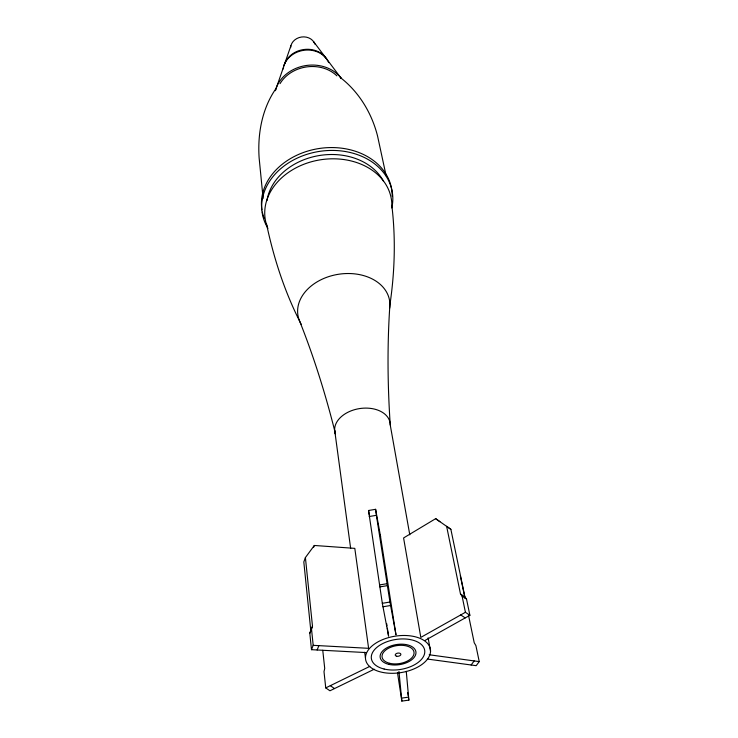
<?xml version="1.0" encoding="UTF-8"?>
<svg xmlns="http://www.w3.org/2000/svg" width="738" height="738" viewBox="0 0 738 738"><rect width="100%" height="100%" fill="white"/><g stroke="black" fill="none" stroke-linecap="round" stroke-linejoin="round"><path stroke-width="1.11" d="M283.604 66.854L275.357 90.709A36.07 30.313 -8.9 0 1 304.619 65.774A36.07 30.313 -8.9 0 1 341.316 78.468L326.565 58.874M290.883 45.793L284.019 65.654A22.915 19.566 -8.9 0 1 303.733 49.538A22.915 19.566 -8.9 0 1 326.962 59.649M311.482 649.68L313.189 645.335L368.613 648.315L354.803 548.371L314.323 545.465L305.403 557.568L303.816 561.95L310.799 630.575L309.822 633.25L311.482 649.68L365.79 652.558M313.687 547.218L314.323 545.465M305.403 557.568L312.488 626.211L311.501 628.887L313.189 645.335M309.822 633.25L312.488 626.211M317.146 649.984L318.871 645.639M275.292 89.547C261.861 109.492 257.516 134.251 259.13 157.932L263.115 198.439M471.121 664.993L474.174 660.925M468.427 614.809L474.22 642.752L475.899 645.593L479.239 661.617L476.176 665.676L427.367 659.052M469.894 615.289L466.517 599.09L464.912 596.977L450.881 529.358L435.66 518.666L403.585 537.947L420.808 637.401L465.42 612.291L469.894 615.289L425.189 640.363M322.755 650.289L324.72 668.434L324 671.654L325.744 687.908L369.793 666.396M374.24 669.228L329.951 690.786L325.744 687.908M387.367 628.195L388.585 636.138L382.321 603.306L368.539 510.493L375.614 509.312L380.614 536.775M369.203 516.517L376.389 515.318L375.614 509.312M379.572 584.939L387.099 583.684L376.389 515.318M379.839 586.894L387.385 585.64L387.099 583.684M382.321 603.306L389.959 602.033L395.992 634.837L380.291 535.032M382.985 606.774L390.596 605.511M401.555 698.12L408.603 697.152M397.478 672.586L401.841 701.1L408.87 700.131L406.26 671.34M429.193 654.763L479.239 661.617M460.733 614.929L465.208 617.909M450.881 529.358L446.619 526.286L460.484 593.961L464.912 596.977M460.484 593.961L462.08 596.083L466.517 599.09M330.31 685.676L334.508 688.572M435.66 518.666L439.913 521.729M340.273 77.49C359.037 91.909 371.841 113.283 377.57 136.087L386.14 175.838M313.549 41.568L325.818 57.887M335.467 433.778C325.965 395.559 314.259 357.856 299.683 321.251C284.121 290.357 273.503 257.221 266.39 223.411M460.309 575.677L464.949 598.038M462.08 596.083L465.42 612.291M368.539 510.493L369.378 514.976M391.869 205.782C395.817 238.697 394.765 272.11 389.904 304.868C387.173 344.867 387.561 385.051 390.254 425.042L409.793 534.829M428.123 637.835L430.54 651.414A32.813 18.45 -8.9 0 1 381.011 672.06A32.813 18.45 -8.9 0 1 382.478 639.698A32.813 18.45 -8.9 0 1 430.54 651.414M407.68 692.65L408.188 695.851M408.529 697.991L408.87 700.131M387.385 585.64L389.959 602.033M386.684 623.656L387.026 625.925M334.637 430.014L350.67 548.546M364.692 652.263L365.467 657.964M398.963 671.479L401.841 701.1M301.224 324.277A46.402 34.086 -8.9 0 1 336.98 274.527A46.402 34.086 -8.9 0 1 389.655 308.226M335.366 433.907A27.998 18.911 -8.9 0 1 359.323 408.621A27.998 18.911 -8.9 0 1 390.254 425.042M266.999 226.686A65.867 51.826 -8.9 0 1 319.231 151.428A65.867 51.826 -8.9 0 1 391.998 207.083M267.894 228.494A63.865 50.046 -8.9 0 1 319.831 159.897A63.865 50.046 -8.9 0 1 391.786 207.959M264.287 218.596A65.691 51.78 -8.9 0 1 262.322 212.092M261.907 209.869A65.691 51.78 -8.9 0 1 323.032 148.006A65.691 51.78 -8.9 0 1 392.201 196.262M283.198 68.957A23.551 20.092 -8.9 0 1 303.871 50.295A23.551 20.092 -8.9 0 1 328.678 62.61M266.999 200.588A61.023 48.007 -8.9 0 1 319.194 155.543A61.023 48.007 -8.9 0 1 383.511 181.28M290.606 47.675A12.445 10.756 -8.9 0 1 301.464 37.02A12.445 10.756 -8.9 0 1 314.877 44.095M280.043 83.634A34.4 28.911 -8.9 0 1 336.888 75.857M388.778 664.357A18.09 10.166 -8.9 0 0 415.983 652.881A18.09 10.166 -8.9 0 0 389.36 646.543A18.09 10.166 -8.9 0 0 388.778 664.357M389.784 663.333A16.153 9.077 -8.9 0 0 414.064 653.075A16.153 9.077 -8.9 0 0 390.282 647.429A16.153 9.077 -8.9 0 0 389.784 663.333M384.111 669.025A26.983 15.175 -8.9 0 0 424.784 651.995A26.983 15.175 -8.9 0 0 385.181 642.429A26.983 15.175 -8.9 0 0 384.111 669.025M396.62 656.22A2.851 1.596 -8.9 0 0 400.882 654.403A2.851 1.596 -8.9 0 0 396.675 653.425A2.851 1.596 -8.9 0 0 396.62 656.22"/></g></svg>
